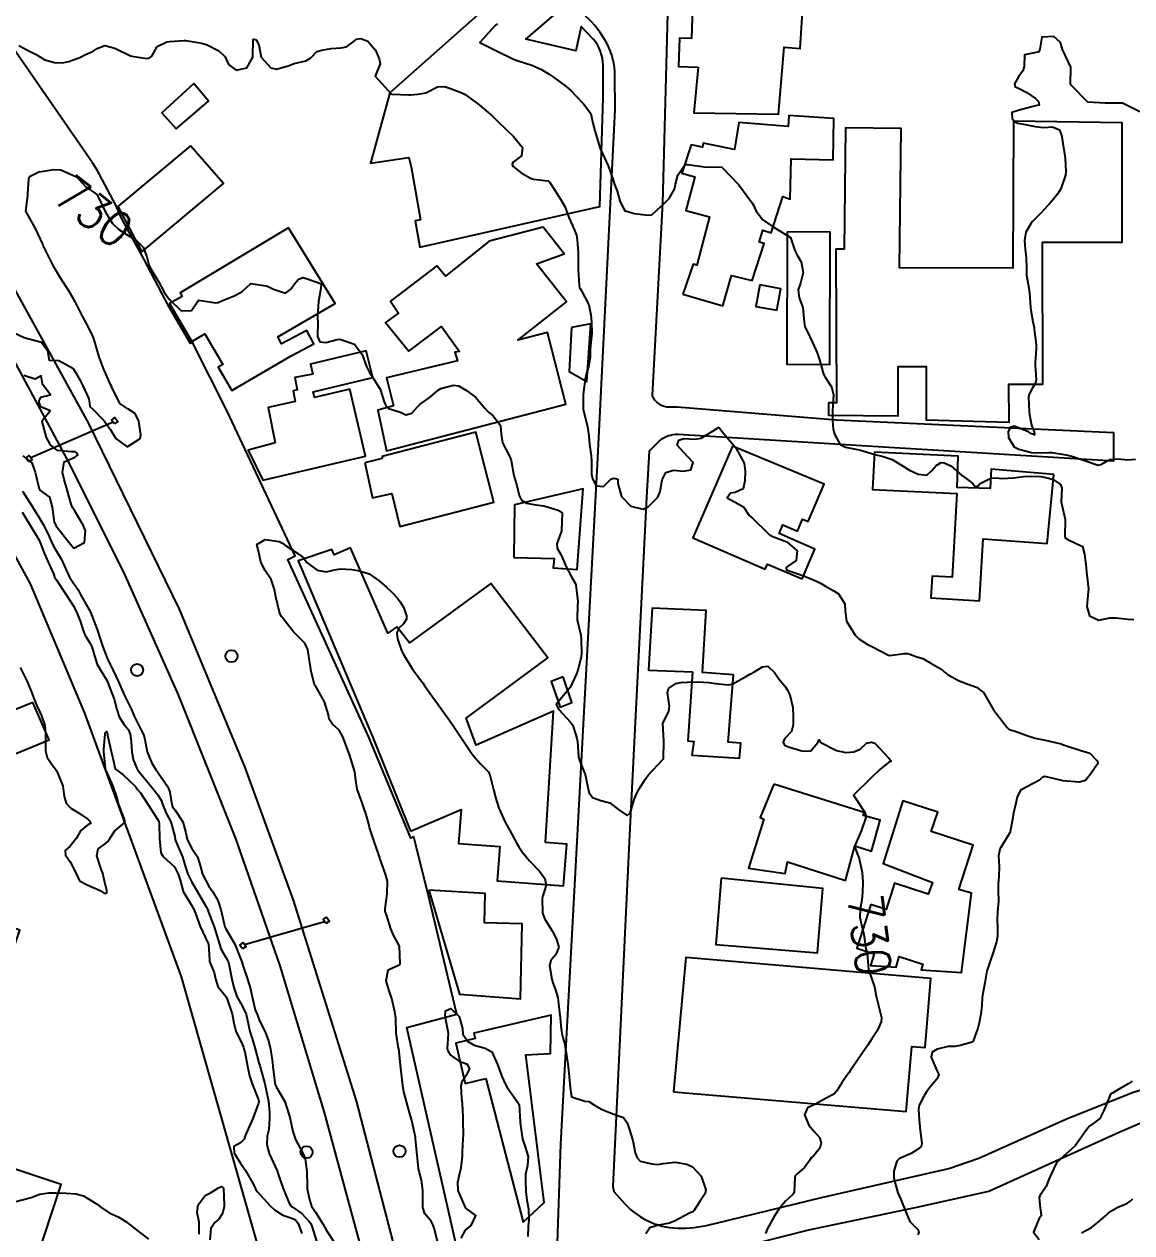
# Model space of a CAD drawing. Header units: metres. Extents: x 307586 to 320046, y 7427249 to 7434250.
# Drawn here: x 314312.2 to 314439.6, y 7432603.2 to 7432742.2 of the extents above; entities that cross this region are included whole.
import ezdxf
from ezdxf.enums import TextEntityAlignment as Align

# ---------------------------------------------------------------- set-up
doc = ezdxf.new("R2010")
doc.units = ezdxf.units.M
doc.header["$MEASUREMENT"] = 0
for name, color, linetype in [('Cotas', 45, 'Continuous'), ('Curvas de Nivel 1m', 11, 'Continuous'), ('Curvas de Nivel 5m', 15, 'Continuous'), ('Divisa', 42, 'FENCELINE2'), ('Edificações', 30, 'Continuous'), ('Linha Férrea', 20, 'Continuous'), ('Portico', 45, 'Continuous'), ('Postes', 20, 'Continuous'), ('Vias Primárias', 230, 'Continuous'), ('Vias Secundárias', 230, 'Continuous')]:
    doc.layers.add(name, color=color, linetype=linetype)
doc.styles.add('Style-STANDARD', font='STANDARD.shx')
doc.linetypes.add('FENCELINE2', pattern='A,0.25,-0.1,[132,ltypeshp.shx,S=0.1,R=0,X=-0.1,Y=0],-0.1,1', length=1.45)

msp = doc.modelspace()

# ---------------------------------------------------------------- linework, layer by layer
at = {"layer": 'Curvas de Nivel 1m', "flags": 128}
for points, elevation in [([(314366.62, 7432742.22), (314366.49, 7432742.16), (314366.35, 7432742.04), (314364.59, 7432740.07), (314366.58, 7432739.09), (314368.39, 7432738.2), (314368.56, 7432738.12), (314368.88, 7432738.02), (314370.56, 7432737.45), (314371.59, 7432737.02), (314372.55, 7432736.44), (314373.21, 7432735.96), (314374.53, 7432735.02), (314375.11, 7432734.53), (314375.65, 7432733.93), (314376.51, 7432733.01), (314377.34, 7432731.91), (314377.6, 7432730.79), (314377.82, 7432729.91), (314378.44, 7432727.9), (314379.37, 7432725.89), (314379.9, 7432724.4), (314380.06, 7432723.88), (314380.39, 7432722.97), (314380.71, 7432721.87), (314381.24, 7432720.74), (314382.36, 7432720.42), (314383.97, 7432720.22), (314384.36, 7432720.27), (314386.02, 7432721.81), (314386.21, 7432721.97), (314386.38, 7432722.15), (314386.97, 7432723.21), (314387.08, 7432723.79), (314387.38, 7432724.82), (314388.03, 7432725.78), (314388.22, 7432725.99), (314388.43, 7432726.06), (314390.42, 7432725.76), (314392.42, 7432725.73), (314394.4, 7432723.71), (314395.87, 7432721.69), (314396.06, 7432721.38), (314396.36, 7432720.68), (314397.14, 7432719.67), (314398.34, 7432718.87), (314400.32, 7432717.64), (314400.84, 7432716.16), (314401.11, 7432715.63), (314401.54, 7432714.86), (314401.77, 7432713.62), (314401.48, 7432712.41), (314401.22, 7432711.63), (314401.33, 7432710.71), (314401.74, 7432709.62), (314401.9, 7432707.92), (314401.92, 7432707.61), (314401.99, 7432707.4), (314402.2, 7432706.96), (314402.85, 7432705.6), (314403.38, 7432704.38), (314403.66, 7432703.6), (314404.14, 7432701.95), (314404.31, 7432701.59), (314405.03, 7432700.49), (314405.27, 7432699.57), (314405.21, 7432698.46), (314405.16, 7432697.57), (314405.15, 7432696.65), (314405.25, 7432695.57), (314405.44, 7432694.95), (314406.05, 7432693.87), (314406.66, 7432693.55), (314408.04, 7432693.27), (314408.39, 7432693.19), (314410.03, 7432692.72), (314411, 7432692.48), (314412.02, 7432692.13), (314413.1, 7432691.48), (314414.01, 7432690.92), (314415.01, 7432690.46), (314416, 7432690.33), (314416.59, 7432690.86), (314417.08, 7432691.43), (314417.67, 7432691.77), (314418.02, 7432691.76), (314418.78, 7432691.41), (314420, 7432690.34), (314420.54, 7432689.93), (314421.32, 7432689.38), (314421.59, 7432688.98), (314421.99, 7432689.14), (314422.07, 7432689.29), (314422.14, 7432689.37), (314423.39, 7432689.97), (314424, 7432690.01), (314424.62, 7432689.96), (314426, 7432690.04), (314427.14, 7432690.18), (314428, 7432690.23), (314429.12, 7432690.17), (314430, 7432690), (314430.54, 7432689.82), (314431.38, 7432689.26), (314431.55, 7432688.82), (314431.47, 7432687.26), (314431.94, 7432685.25), (314431.89, 7432683.25), (314431.92, 7432683.11), (314432.24, 7432682.93), (314433.91, 7432682.13), (314434.13, 7432681.23), (314434.33, 7432679.67), (314434.38, 7432679.22), (314434.53, 7432677.89), (314434.59, 7432677.22), (314434.55, 7432676.52), (314434.4, 7432675.22), (314434.73, 7432674.14), (314435.81, 7432673.65), (314437.08, 7432673.91), (314437.81, 7432673.93), (314439.19, 7432673.78), (314439.81, 7432673.75)], 728), ([(314311.56, 7432739.72), (314312.57, 7432739.18), (314313.53, 7432738.68), (314314.56, 7432738.07), (314315.66, 7432737.76), (314316.55, 7432737.74), (314317.31, 7432737.88), (314318.56, 7432738.34), (314318.74, 7432738.44), (314319.08, 7432738.61), (314320.1, 7432739.07), (314320.57, 7432739.38), (314321.46, 7432739.71), (314322.58, 7432739.44), (314324.41, 7432738.55), (314324.56, 7432738.49), (314326.27, 7432738.23), (314326.56, 7432738.29), (314326.71, 7432738.37), (314326.84, 7432738.52), (314327.46, 7432739.63), (314328.59, 7432740.16), (314328.89, 7432740.2), (314330.59, 7432740.32), (314330.75, 7432740.32), (314332.59, 7432740.01), (314333.22, 7432739.81), (314334.57, 7432739.12), (314335.3, 7432738.42), (314335.67, 7432737.53), (314336.55, 7432736.9), (314337.77, 7432737.17), (314338.48, 7432738.38), (314338.49, 7432738.46), (314338.51, 7432740.38), (314338.54, 7432740.44), (314338.59, 7432740.45), (314338.84, 7432740.38), (314339.16, 7432739.79), (314339.42, 7432738.37), (314340.55, 7432737.16), (314341.2, 7432737), (314342.55, 7432737.39), (314343.23, 7432737.65), (314344.56, 7432737.97), (314345.13, 7432738.3), (314345.84, 7432739.02), (314346.58, 7432739.23), (314347.48, 7432739.37), (314348.58, 7432739.47), (314349.25, 7432739.58), (314350.15, 7432740.24), (314350.39, 7432740.44), (314350.6, 7432740.51), (314350.88, 7432740.52), (314351.71, 7432740.22), (314352.58, 7432739.21), (314353, 7432738.21), (314353.14, 7432737.62), (314352.54, 7432736.21), (314354.4, 7432734.19), (314354.51, 7432734.15), (314356.42, 7432734.07), (314356.51, 7432734.06), (314356.62, 7432734.05), (314357.47, 7432734.15), (314358.37, 7432734.29), (314358.52, 7432734.35), (314359.7, 7432734.96), (314360.53, 7432735), (314361.22, 7432734.8), (314362.52, 7432734.29), (314362.89, 7432734.09), (314364.51, 7432732.9), (314365.5, 7432732.05), (314366.03, 7432731.59), (314366.48, 7432731.18), (314367.67, 7432730.03), (314368.46, 7432729.27), (314369.48, 7432728.01), (314369.38, 7432727.06), (314368.43, 7432726.3), (314368.31, 7432726.13), (314368.32, 7432726.02), (314368.42, 7432725.82), (314369.34, 7432725.08), (314370.41, 7432724.46), (314370.78, 7432724.37), (314372.4, 7432724.17), (314372.64, 7432723.97), (314373.14, 7432723.21), (314373.96, 7432721.95), (314374.37, 7432721.2), (314374.71, 7432720.29), (314374.84, 7432719.94), (314375.24, 7432719.04), (314375.69, 7432717.93), (314375.79, 7432717.4), (314375.9, 7432715.93), (314375.91, 7432715.53), (314375.9, 7432713.93), (314376.02, 7432712.16), (314376.05, 7432711.92), (314376.12, 7432711.79), (314376.25, 7432711.61), (314377.12, 7432709.91), (314377.37, 7432708.76), (314377.42, 7432707.91), (314377.46, 7432706.64), (314377.38, 7432705.91), (314377.28, 7432704.8), (314377.27, 7432703.91), (314377.12, 7432702.93), (314376.82, 7432701.91), (314376.69, 7432701.35), (314376.51, 7432699.92), (314376.48, 7432699.55), (314376.49, 7432697.92), (314376.59, 7432697.41), (314376.98, 7432695.91), (314377.11, 7432694.85), (314377.2, 7432693.91), (314377.38, 7432692.55), (314377.43, 7432691.91), (314377.45, 7432690.46), (314377.54, 7432689.9), (314377.98, 7432689.1), (314378.83, 7432689.04), (314379.66, 7432689.87), (314379.99, 7432690), (314380.45, 7432689.87), (314380.46, 7432689.39), (314380.88, 7432687.86), (314381.95, 7432686.78), (314383.36, 7432686.43), (314383.95, 7432686.69), (314385.06, 7432687.81), (314385.33, 7432688.45), (314385.55, 7432689.81), (314386, 7432690.63), (314386.87, 7432690.92), (314388, 7432690.8), (314388.85, 7432690.93), (314389.13, 7432691.77), (314388.03, 7432692.96), (314387.28, 7432693.79), (314387.49, 7432694.35), (314388.05, 7432694.55), (314389.33, 7432694.48), (314390.05, 7432694.6), (314391.93, 7432695.73), (314392.06, 7432695.8), (314392.14, 7432695.73), (314392.59, 7432695.19), (314393.86, 7432693.71), (314394.04, 7432693.49), (314394.99, 7432691.7), (314395.1, 7432690.79), (314395.06, 7432689.69), (314394.9, 7432688.77), (314393.97, 7432688.33), (314393.44, 7432688.25), (314393.06, 7432687.72), (314393.96, 7432687.22), (314394.93, 7432686.67), (314395.56, 7432685.69), (314395.78, 7432685.52), (314395.94, 7432685.4), (314397.71, 7432683.66), (314397.92, 7432683.47), (314398.28, 7432683.29), (314399.91, 7432682.67), (314401.1, 7432681.62), (314400.99, 7432680.51), (314399.87, 7432679.76), (314399.83, 7432679.63), (314399.87, 7432679.45), (314400.18, 7432679.32), (314401.86, 7432678.77), (314403.3, 7432678.15), (314403.85, 7432677.89), (314404.34, 7432677.58), (314405.32, 7432677.05), (314405.83, 7432676.68), (314406.57, 7432675.55), (314406.63, 7432674.74), (314406.75, 7432673.55), (314407.78, 7432671.93), (314408.2, 7432671.53), (314409.15, 7432670.91), (314409.76, 7432670.59), (314411.61, 7432669.64), (314411.75, 7432669.61), (314413.4, 7432669.83), (314413.76, 7432669.82), (314414.04, 7432669.75), (314414.86, 7432669.45), (314415.55, 7432669.24), (314415.75, 7432669.15), (314416.47, 7432668.7), (314417.74, 7432667.97), (314418.02, 7432667.7), (314418.37, 7432667.41), (314419.72, 7432666.68), (314420.85, 7432666.25), (314421.71, 7432665.96), (314422.54, 7432665.36), (314423.68, 7432663.35), (314425.26, 7432661.33), (314425.46, 7432661.14), (314425.65, 7432661.05), (314426.04, 7432660.93), (314427.64, 7432660.35), (314428.46, 7432660.1), (314429.64, 7432659.87), (314431.46, 7432659.43), (314431.63, 7432659.37), (314431.95, 7432659.25), (314433.63, 7432658.7), (314434.77, 7432658.36), (314435.62, 7432657.47), (314435.69, 7432657.2), (314435.67, 7432657.14), (314435.61, 7432657.06), (314434.83, 7432655.97), (314434.25, 7432655.22), (314433.58, 7432655.02), (314431.63, 7432655.2), (314431.58, 7432655.21), (314431.39, 7432655.25), (314429.59, 7432655.7), (314429.29, 7432655.57), (314428.97, 7432655.28), (314427.58, 7432654.52), (314426.78, 7432654.1), (314426.4, 7432653.31), (314426.25, 7432652.62), (314425.95, 7432651.32), (314425.89, 7432650.96), (314425.61, 7432649.32), (314425.58, 7432649.25), (314425.51, 7432649.17), (314424.4, 7432647.34), (314424.25, 7432646.57), (314424.32, 7432645.34), (314424.28, 7432644.17), (314424.2, 7432643.34), (314424.21, 7432642.56), (314424.24, 7432641.34), (314424.14, 7432640.08), (314424.11, 7432639.34), (314424.15, 7432638.1), (314424.13, 7432637.34), (314424.02, 7432636.68), (314423.59, 7432635.35), (314423.34, 7432634.58), (314423.02, 7432633.66), (314422.92, 7432633.35), (314422.68, 7432631.98), (314422.56, 7432631.36), (314422.37, 7432630.28), (314422.32, 7432629.36), (314422.24, 7432628.38), (314422.04, 7432627.36), (314421.86, 7432626.74), (314421.37, 7432625.37), (314421.33, 7432625.26), (314421.22, 7432625.15), (314419.85, 7432624.75), (314419.22, 7432624.66), (314418.45, 7432624.64), (314417.21, 7432624.34), (314416.64, 7432623.99), (314416.52, 7432623.43), (314417.18, 7432621.89), (314417.4, 7432621.42), (314417.17, 7432620.87), (314416.49, 7432620.09), (314415.98, 7432619.43), (314415.66, 7432618.92), (314415.14, 7432617.88), (314415.06, 7432617.44), (314415.11, 7432616.19), (314415.2, 7432615.44), (314415.22, 7432615.32), (314415.45, 7432613.44), (314415.36, 7432613.16), (314415.07, 7432612.89), (314414.19, 7432612.33), (314413.06, 7432611.83), (314412.82, 7432611.71), (314412.57, 7432611.47), (314412.2, 7432610.32), (314412.21, 7432609.48), (314412.68, 7432607.81), (314412.81, 7432607.47), (314413.01, 7432607.07), (314413.67, 7432605.46), (314414.05, 7432604.53), (314414.96, 7432603.6), (314415.07, 7432603.44), (314415.09, 7432603.31), (314414.96, 7432603)], 729), ([(314440.51, 7432732.09), (314438.68, 7432733.02), (314438.52, 7432733.08), (314436.63, 7432733.09), (314436.52, 7432733.09), (314434.52, 7432733.23), (314432.54, 7432735.25), (314432.56, 7432737.25), (314431.61, 7432739.26), (314431.4, 7432740.07), (314430.61, 7432740.78), (314429.23, 7432740.67), (314429.01, 7432739.3), (314428.9, 7432738.99), (314428.59, 7432738.93), (314427.25, 7432738.65), (314427.19, 7432737.31), (314427.06, 7432736.81), (314426.55, 7432736.12), (314426.1, 7432735.33), (314426.18, 7432734.97), (314426.54, 7432734.81), (314427.53, 7432734.31), (314428.53, 7432733.63), (314428.84, 7432733.3), (314428.93, 7432732.88), (314428.52, 7432732.79), (314427.35, 7432732.47), (314426.51, 7432732.26), (314425.8, 7432732.04), (314425.81, 7432731.33), (314426.13, 7432730.97), (314426.49, 7432730.78), (314427.13, 7432730.67), (314428.48, 7432730.42), (314429.48, 7432730.3), (314430.48, 7432730.39), (314431.27, 7432730.05), (314431.53, 7432729.26), (314431.65, 7432728.45), (314431.86, 7432727.26), (314431.93, 7432726.75), (314432.02, 7432725.26), (314431.97, 7432724.81), (314431.44, 7432723.26), (314431.04, 7432722.62), (314430.38, 7432721.85), (314430.12, 7432721.54), (314429.91, 7432721.28), (314429.18, 7432720.48), (314428.36, 7432719.68), (314428.17, 7432719.49), (314428.01, 7432719.3), (314427.39, 7432718.26), (314427.25, 7432717.31), (314427.33, 7432716.3), (314427.44, 7432715.31), (314427.46, 7432714.14), (314427.48, 7432713.31), (314427.76, 7432711.81), (314427.83, 7432711.3), (314427.93, 7432709.61), (314427.97, 7432709.3), (314428.22, 7432707.95), (314428.34, 7432707.3), (314428.37, 7432707.14), (314428.57, 7432705.3), (314428.58, 7432704.9), (314428.47, 7432703.3), (314428.47, 7432702.98), (314428.57, 7432701.3), (314428.5, 7432700.92), (314428.12, 7432700.29), (314427.77, 7432699.65), (314427.71, 7432699.3), (314427.79, 7432697.61), (314427.81, 7432697.3), (314428.07, 7432696.07), (314428.35, 7432695.3), (314428.38, 7432694.98), (314428.06, 7432695.09), (314427.72, 7432695.3), (314426.07, 7432695.98), (314425.59, 7432695.81), (314425.35, 7432695.33), (314425.39, 7432694.66), (314426.05, 7432693.59), (314426.58, 7432693.31), (314428.04, 7432692.93), (314428.45, 7432692.88), (314430.04, 7432692.94), (314430.39, 7432692.92), (314432.03, 7432692.67), (314432.8, 7432692.47), (314434.03, 7432692.07), (314435.74, 7432691.48), (314436.02, 7432691.54), (314437.08, 7432692.14), (314438.03, 7432692.19), (314439.11, 7432692.09), (314440.03, 7432692.16)], 727), ([(314311.96, 7432688.5), (314313.11, 7432686.68), (314313.92, 7432685.4), (314314.36, 7432684.66), (314314.88, 7432683.63), (314315.3, 7432682.65), (314315.49, 7432682.25), (314315.88, 7432681.6), (314316.45, 7432680.63), (314316.98, 7432679.51), (314317.38, 7432678.62), (314317.84, 7432677.92), (314318.37, 7432677.15), (314318.66, 7432676.61), (314319.75, 7432674.64), (314319.78, 7432674.59), (314319.79, 7432674.56), (314320.57, 7432672.58), (314320.95, 7432671.39), (314321.22, 7432670.58), (314321.73, 7432669.28), (314322.06, 7432668.57), (314322.39, 7432667.89), (314323.02, 7432666.56), (314323.68, 7432665.07), (314323.94, 7432664.55), (314324.5, 7432663.38), (314324.85, 7432662.53), (314325.12, 7432662), (314325.64, 7432661.03), (314325.89, 7432660.52), (314326, 7432660.14), (314326.31, 7432658.51), (314326.87, 7432657.23), (314327.32, 7432656.5), (314327.58, 7432656.12), (314328.68, 7432654.48), (314328.94, 7432653.87), (314329.15, 7432652.48), (314329.24, 7432652.19), (314329.53, 7432651.82), (314330.43, 7432650.46), (314330.76, 7432649.2), (314330.91, 7432648.46), (314331.47, 7432647.42), (314332.11, 7432646.44), (314332.43, 7432645.46), (314332.7, 7432644.44), (314333.42, 7432643.08), (314333.68, 7432642.69), (314333.87, 7432642.42), (314334.43, 7432641.44), (314334.79, 7432640.41), (314335.22, 7432638.55), (314335.26, 7432638.4), (314335.29, 7432638.33), (314335.36, 7432638.17), (314336.39, 7432636.39), (314337.12, 7432634.58), (314337.19, 7432634.38), (314337.32, 7432633.95), (314337.86, 7432632.37), (314338.19, 7432631.28), (314338.39, 7432630.36), (314338.75, 7432628.86), (314338.96, 7432628.35), (314339.04, 7432628.15), (314339.24, 7432627.59), (314339.88, 7432626.34), (314340.27, 7432625.28), (314340.5, 7432624.34), (314340.72, 7432622.8), (314340.78, 7432622.33), (314341.02, 7432620.47), (314341.04, 7432620.33), (314341.15, 7432620), (314342.16, 7432618.32), (314342.67, 7432616.75), (314342.77, 7432616.31), (314343.09, 7432614.86), (314343.21, 7432614.43), (314343.25, 7432614.31), (314343.36, 7432614.03), (314344.27, 7432612.29), (314344.48, 7432611.72), (314344.69, 7432610.29), (314344.71, 7432608.58), (314344.74, 7432608.28), (314344.78, 7432608.07), (314344.99, 7432607.05), (314345.22, 7432606.28), (314345.67, 7432605.58), (314346.52, 7432604.26), (314346.95, 7432603.49), (314347.75, 7432602.25)], 731), ([(314311.93, 7432686.06), (314312.78, 7432684.68), (314313.89, 7432682.85), (314313.96, 7432682.73), (314313.98, 7432682.67), (314314.49, 7432681.27), (314314.77, 7432680.66), (314315.57, 7432678.92), (314315.64, 7432678.64), (314315.7, 7432678.5), (314315.84, 7432678.32), (314316.98, 7432676.63), (314317.8, 7432675.34), (314318.19, 7432674.61), (314318.64, 7432673.47), (314318.91, 7432672.6), (314319.13, 7432671.96), (314319.76, 7432670.96), (314319.94, 7432670.59), (314320.02, 7432670.32), (314320.57, 7432668.58), (314321.7, 7432666.67), (314321.76, 7432666.57), (314321.81, 7432666.46), (314322.52, 7432664.56), (314322.83, 7432663.39), (314323.09, 7432662.56), (314323.64, 7432661.71), (314324.16, 7432661.06), (314324.38, 7432660.54), (314324.47, 7432659.69), (314324.56, 7432658.54), (314324.72, 7432657.65), (314325.18, 7432656.53), (314325.58, 7432656), (314326.83, 7432654.51), (314327.54, 7432653.57), (314327.95, 7432652.9), (314328.09, 7432652.49), (314328.51, 7432651.48), (314329.05, 7432650.48), (314329.49, 7432648.77), (314329.52, 7432648.47), (314329.54, 7432648.41), (314330.38, 7432646.46), (314330.75, 7432645.15), (314330.99, 7432644.45), (314331.42, 7432643.6), (314332.12, 7432642.44), (314333.06, 7432640.77), (314333.24, 7432640.43), (314333.39, 7432640.09), (314334.01, 7432638.42), (314334.35, 7432637.41), (314334.64, 7432636.41), (314334.81, 7432635.89), (314335.33, 7432634.96), (314335.62, 7432634.4), (314335.75, 7432633.97), (314336.05, 7432632.39), (314336.27, 7432631.41), (314336.65, 7432630.39), (314337.26, 7432629.33), (314337.7, 7432628.37), (314337.97, 7432627.11), (314338.14, 7432626.37), (314338.41, 7432625.56), (314338.75, 7432624.36), (314339.18, 7432622.78), (314339.3, 7432622.35), (314339.35, 7432622.17), (314339.84, 7432620.34), (314340.05, 7432619.43), (314340.27, 7432618.34), (314340.39, 7432617.05), (314340.4, 7432616.34), (314340.31, 7432615.12), (314340.13, 7432614.34), (314340.08, 7432613.33), (314340.35, 7432612.34), (314341.04, 7432610.83), (314341.26, 7432610.33), (314341.37, 7432609.98), (314341.95, 7432608.32), (314342.66, 7432606.64), (314342.84, 7432606.31), (314342.91, 7432606.24), (314342.98, 7432606.21), (314344.11, 7432605.43), (314344.97, 7432604.54), (314345.14, 7432604.28), (314345.26, 7432603.97), (314345.78, 7432602.27)], 732), ([(314359.77, 7432602.1), (314359.32, 7432603.74), (314359.22, 7432604.11), (314358.97, 7432604.58), (314358.25, 7432605.39), (314358.04, 7432606.12), (314358.03, 7432607.16), (314358.03, 7432608.12), (314357.89, 7432609.26), (314357.63, 7432610.13), (314357.52, 7432610.61), (314357.36, 7432612.14), (314357.2, 7432614.02), (314357.2, 7432614.14), (314357.19, 7432614.25), (314357.09, 7432614.73), (314356.75, 7432616.14), (314356.63, 7432616.63), (314356.2, 7432618.15), (314355.86, 7432619.44), (314355.72, 7432620.15), (314355.52, 7432621.81), (314355.49, 7432622.16), (314355.32, 7432624.04), (314355.3, 7432624.16), (314355.21, 7432624.63), (314354.99, 7432625.93), (314354.97, 7432626.16), (314354.93, 7432627.86), (314354.88, 7432628.17), (314354.81, 7432628.61), (314354.47, 7432630.17), (314354.15, 7432631.04), (314353.82, 7432632.18), (314354.05, 7432633.44), (314355.32, 7432634.05), (314355.39, 7432634.09), (314355.41, 7432634.16), (314355.34, 7432636.16), (314354.65, 7432637.46), (314354.34, 7432638.18), (314353.89, 7432639.67), (314353.71, 7432640.19), (314353.68, 7432640.47), (314353.94, 7432642.18), (314353.95, 7432643.66), (314353.81, 7432644.18), (314353.72, 7432644.46), (314353.45, 7432645.24), (314353.12, 7432646.19), (314352.98, 7432646.68), (314352.45, 7432648.2), (314351.9, 7432649.81), (314351.8, 7432650.21), (314351.52, 7432651.31), (314351.21, 7432652.21), (314351, 7432652.76), (314350.47, 7432654.22), (314350.27, 7432655.53), (314350.21, 7432656.22), (314349.6, 7432658.23), (314348.84, 7432660.24), (314348.39, 7432661), (314347.65, 7432661.71), (314347.27, 7432662.26), (314347.16, 7432662.77), (314346.72, 7432664.27), (314345.7, 7432666.1), (314345.62, 7432666.2), (314345.56, 7432666.28), (314345.18, 7432667.75), (314345.1, 7432668.29), (314344.99, 7432669.04), (314344.79, 7432670.29), (314344.47, 7432671.01), (314343.77, 7432671.69), (314343.16, 7432672.32), (314341.79, 7432674.07), (314341.63, 7432674.33), (314341.55, 7432674.58), (314341.13, 7432676.34), (314340.97, 7432677.2), (314340.6, 7432678.34), (314339.86, 7432679.41), (314339.39, 7432680.36), (314339.14, 7432681.62), (314338.94, 7432682.36), (314339.9, 7432682.94), (314341.51, 7432682.72), (314341.89, 7432682.5), (314342.13, 7432682.33), (314343.88, 7432681.16), (314344.35, 7432680.77), (314344.69, 7432680.3), (314345.86, 7432679.41), (314346.92, 7432679.2), (314347.86, 7432679.44), (314348.56, 7432679.55), (314349.86, 7432679.48), (314350.74, 7432679.34), (314351.85, 7432678.97), (314353.01, 7432678.2), (314353.84, 7432677.44), (314354.5, 7432676.85), (314355.13, 7432676.17), (314355.43, 7432675.77), (314355.81, 7432675.14), (314356.15, 7432674.16), (314356.16, 7432673.79), (314355.79, 7432673.23), (314355.25, 7432672.7), (314355.05, 7432672.17), (314355.11, 7432671.51), (314355.57, 7432670.16), (314355.75, 7432669.79), (314356.77, 7432668.15), (314357.71, 7432666.85), (314358.02, 7432666.45), (314358.23, 7432666.13), (314358.84, 7432665.27), (314359.68, 7432664.11), (314361.15, 7432662.1), (314361.65, 7432661.37), (314362.47, 7432660.08), (314363.61, 7432658.37), (314363.84, 7432658.07), (314364.68, 7432657.14), (314365.58, 7432656.21), (314365.68, 7432656.04), (314365.73, 7432655.89), (314366.19, 7432654.03), (314366.41, 7432653.17), (314366.78, 7432652.03), (314367.52, 7432650.42), (314367.65, 7432650.16), (314367.73, 7432650.02), (314368.03, 7432649.49), (314368.84, 7432648), (314369.08, 7432647.6), (314369.47, 7432647.03), (314370.31, 7432645.98), (314371.45, 7432644.81), (314372.07, 7432643.96), (314372.21, 7432643.18), (314371.82, 7432641.97), (314371.74, 7432641.64), (314371.8, 7432639.97), (314372.06, 7432639.29), (314372.89, 7432637.95), (314373.35, 7432637.07), (314373.63, 7432636.23), (314373.62, 7432635.95), (314373.34, 7432635.23), (314372.77, 7432634.52), (314372.6, 7432633.96), (314372.86, 7432632.39), (314372.99, 7432631.95), (314373.28, 7432631.16), (314373.57, 7432630.24), (314373.61, 7432629.94), (314373.65, 7432629.56), (314373.83, 7432627.94), (314373.94, 7432626.65), (314374.06, 7432625.94), (314374.31, 7432625.03), (314374.53, 7432623.93), (314374.76, 7432622.34), (314374.8, 7432621.93), (314374.82, 7432621.58), (314374.97, 7432619.92), (314375.14, 7432618.84), (314376.68, 7432618.36), (314377.13, 7432618.33), (314377.77, 7432617.89), (314378.65, 7432617.4), (314379.12, 7432617.19), (314380.18, 7432616.79), (314381.11, 7432616.49), (314381.52, 7432615.85), (314381.75, 7432615.19), (314382.18, 7432613.84), (314382.46, 7432612.43), (314382.67, 7432611.83), (314383.05, 7432611.47), (314384.37, 7432611.14), (314385.05, 7432611.09), (314385.66, 7432611.18), (314387.05, 7432611.36), (314388.41, 7432611.12), (314389.04, 7432610.82), (314390.06, 7432609.74), (314390.58, 7432608.16), (314390.5, 7432607.74), (314389.91, 7432606.82), (314389.21, 7432605.75), (314389.08, 7432605.65), (314388.98, 7432605.61), (314388.71, 7432605.48), (314386.97, 7432604.55), (314386.42, 7432604.33), (314384.97, 7432604.05), (314384.15, 7432603.81), (314383.68, 7432603.09)], 731), ([(314311.72, 7432668.2), (314312.48, 7432666.68), (314313.06, 7432665.3), (314313.28, 7432664.67), (314313.66, 7432663.75), (314314.01, 7432663.02), (314314.18, 7432662.66), (314314.54, 7432661.56), (314314.64, 7432660.65), (314314.63, 7432659.64), (314314.63, 7432658.65), (314314.81, 7432657.87), (314315.58, 7432656.75), (314315.68, 7432656.64), (314315.91, 7432656.31), (314316.63, 7432654.63), (314316.78, 7432653.38), (314316.99, 7432652.63), (314317.53, 7432652.04), (314318.41, 7432651.5), (314319.51, 7432650.78), (314319.7, 7432650.59), (314319.82, 7432650.28), (314319.51, 7432650.13), (314318.65, 7432649.44), (314318.2, 7432648.61), (314317.47, 7432647.66), (314316.9, 7432647.19), (314316.91, 7432646.63), (314317.45, 7432645.89), (314318.1, 7432644.61), (314318.52, 7432643.7), (314319.42, 7432643.22), (314320.91, 7432642.58), (314321.41, 7432642.25), (314321.66, 7432642.32), (314321.66, 7432642.57), (314321.42, 7432643.64), (314321.21, 7432644.57), (314321.08, 7432644.93), (314320.52, 7432646.58), (314320.68, 7432647.37), (314321.48, 7432647.96), (314321.81, 7432648.23), (314322.02, 7432648.56), (314322.6, 7432649.45), (314323.51, 7432650.21), (314323.7, 7432650.36), (314323.75, 7432650.55), (314323.71, 7432650.75), (314323.52, 7432651.26), (314323.03, 7432652.56), (314322.85, 7432653.25), (314322.4, 7432654.56), (314321.58, 7432656.44), (314321.54, 7432656.57), (314321.53, 7432656.62), (314321.34, 7432658.57), (314321.34, 7432658.84), (314321.48, 7432660.57), (314321.5, 7432660.7), (314321.64, 7432660.85), (314321.74, 7432660.57), (314321.76, 7432660.44), (314322.18, 7432658.56), (314322.38, 7432657.78), (314322.65, 7432656.56), (314323.57, 7432655.89), (314324.98, 7432654.53), (314325.22, 7432654.2), (314325.55, 7432653.82), (314326.38, 7432652.51), (314327.52, 7432650.78), (314327.62, 7432650.6), (314327.67, 7432650.5), (314327.7, 7432650.3), (314327.72, 7432648.5), (314327.88, 7432646.91), (314328.15, 7432646.49), (314329.45, 7432645.3), (314329.9, 7432644.47), (314330.13, 7432643.76), (314330.47, 7432642.46), (314331.4, 7432640.91), (314331.68, 7432640.45), (314331.89, 7432639.94), (314332.43, 7432638.44), (314333.34, 7432636.5), (314333.36, 7432636.45), (314333.37, 7432636.43), (314333.47, 7432634.58), (314333.5, 7432634.43), (314334.03, 7432633.14), (314334.19, 7432632.42), (314334.43, 7432631.56), (314335.27, 7432630.56), (314335.38, 7432630.4), (314335.48, 7432630.19), (314336.11, 7432628.39), (314336.3, 7432627.32), (314336.53, 7432626.39), (314337.21, 7432624.98), (314337.39, 7432624.57), (314337.45, 7432624.38), (314337.54, 7432624.03), (314337.87, 7432622.37), (314338.09, 7432621.29), (314338.39, 7432620.36), (314339.13, 7432618.5), (314339.17, 7432618.35), (314339.17, 7432618.3), (314339.12, 7432618.12), (314338.47, 7432616.36), (314337.97, 7432615.24), (314337.61, 7432614.37), (314337.46, 7432613.99), (314337.07, 7432613.57), (314336.29, 7432613.16), (314336.33, 7432612.39), (314337.04, 7432611.22), (314337.4, 7432610.74), (314337.64, 7432610.37), (314338.51, 7432608.85), (314338.76, 7432608.35), (314338.83, 7432608.18), (314339, 7432607.95), (314340.48, 7432606.34), (314340.98, 7432605.86), (314341.91, 7432605.26), (314342.97, 7432604.91), (314343.37, 7432604.7), (314343.68, 7432604.29), (314344.1, 7432603.14)], 733), ([(314362.43, 7432602.59), (314362.95, 7432603.53), (314363.25, 7432603.78), (314363.6, 7432604.06), (314364.12, 7432605.2), (314362.98, 7432606.07), (314362.1, 7432608.08), (314362.04, 7432609.05), (314362.29, 7432610.08), (314362.43, 7432610.69), (314362.59, 7432612.07), (314362.61, 7432612.53), (314362.68, 7432614.07), (314362.7, 7432614.46), (314362.68, 7432616.07), (314362.68, 7432616.5), (314362.59, 7432618.08), (314362.51, 7432618.7), (314362.45, 7432620.08), (314362.57, 7432620.66), (314363.17, 7432621.58), (314363.45, 7432622.07), (314363.18, 7432622.57), (314362.41, 7432622.86), (314361.2, 7432623.67), (314360.95, 7432624.09), (314360.88, 7432624.42), (314360.97, 7432626.09), (314360.95, 7432626.36), (314360.61, 7432628.1), (314360.62, 7432628.73), (314361.26, 7432629.01), (314362.21, 7432628.08), (314362.59, 7432626.72), (314362.63, 7432626.08), (314363.21, 7432625.2), (314363.94, 7432624.79), (314365.21, 7432624.47), (314365.97, 7432624.03), (314366.63, 7432622.58), (314366.81, 7432622.02), (314367.16, 7432621.13), (314367.49, 7432620.35), (314367.69, 7432620.01), (314369.12, 7432617.99), (314369.23, 7432615.99), (314369.24, 7432615.85), (314369.5, 7432613.99), (314369.72, 7432613.34), (314370.13, 7432611.98), (314370.07, 7432610.96), (314369.86, 7432609.98), (314369.83, 7432609.17), (314369.87, 7432607.98), (314370, 7432606.98), (314370.18, 7432605.98), (314370.23, 7432604.72), (314370.13, 7432603.98), (314370.11, 7432602.81)], 732), ([(314439.64, 7432620.67), (314439.16, 7432620.35), (314437.15, 7432619.18), (314436.56, 7432617.76), (314436.34, 7432617.19), (314435.93, 7432616.38), (314435.11, 7432615.75), (314434.78, 7432615.53), (314434.51, 7432615.21), (314433.08, 7432613.23), (314432.02, 7432612.28), (314431.06, 7432611.42), (314430.97, 7432611.33), (314430.93, 7432611.25), (314430.32, 7432609.98), (314430.01, 7432609.26), (314429.74, 7432608.55), (314429.02, 7432607.48), (314428.95, 7432607.27), (314429, 7432606.42), (314429.16, 7432605.27), (314429.12, 7432605.13), (314428.98, 7432604.97), (314428.3, 7432603.28), (314428.95, 7432602.47)], 728), ([(314332.29, 7432603.08), (314332.3, 7432604.43), (314332.08, 7432605.54), (314332.17, 7432606.43), (314332.99, 7432607.51), (314333.59, 7432607.82), (314334.51, 7432608.4), (314334.86, 7432608.55), (314335, 7432608.48), (314335.07, 7432608.4), (314335.09, 7432608.31), (314335.19, 7432606.4), (314335.18, 7432606.2), (314334.97, 7432605.45), (314334.58, 7432604.79), (314334.1, 7432604.41), (314333.63, 7432603.73), (314333.53, 7432602.41)], 734), ([(314311.07, 7432606.77), (314312.99, 7432607.29), (314313.98, 7432607.66), (314314.99, 7432607.81), (314315.82, 7432607.81), (314316.99, 7432607.77), (314318.11, 7432607.72), (314318.99, 7432607.49), (314320.49, 7432606.57), (314320.98, 7432606.16), (314321.94, 7432605.53), (314322.97, 7432605.07), (314323.88, 7432604.53), (314324.95, 7432603.69), (314326.46, 7432602.5)], 734), ([(314433.81, 7432603.22), (314434.97, 7432603.84), (314435.73, 7432604.44), (314436.58, 7432605.18), (314436.78, 7432605.39), (314436.99, 7432605.59), (314437.97, 7432606.19), (314439, 7432606.6), (314439.35, 7432606.81), (314439.69, 7432607.14)], 728)]:
    msp.add_lwpolyline(points, dxfattribs=dict(at, elevation=elevation))
at = {"layer": 'Curvas de Nivel 5m', "elevation": 730, "flags": 128}
for points in [[(314311, 7432706.7), (314312.17, 7432706.16), (314312.87, 7432705.98), (314314.17, 7432705.63), (314314.87, 7432704.66), (314315.06, 7432703.57), (314316.14, 7432703.52), (314317.75, 7432702.62), (314318.13, 7432702.09), (314318.65, 7432701.14), (314318.9, 7432700.61), (314319.59, 7432699.1), (314319.69, 7432698.6), (314319.73, 7432698.24), (314320.08, 7432697.91), (314321.38, 7432696.58), (314322.05, 7432695.62), (314322.72, 7432694.56), (314324.02, 7432693.6), (314325.51, 7432694.53), (314325.59, 7432694.98), (314325.36, 7432696.53), (314324.95, 7432697.41), (314324.08, 7432697.97), (314323.19, 7432698.56), (314322.24, 7432700.44), (314322.2, 7432700.57), (314322.11, 7432700.76), (314321.28, 7432702.58), (314320.81, 7432703.92), (314320.62, 7432704.59), (314320.17, 7432706.04), (314319.95, 7432706.59), (314319.35, 7432707.76), (314318.86, 7432708.61), (314318.22, 7432709.91), (314317.86, 7432710.62), (314317.22, 7432711.65), (314316.58, 7432712.64), (314316.26, 7432713.15), (314315.7, 7432714.08), (314315.39, 7432714.65), (314314.47, 7432716.49), (314314.39, 7432716.67), (314314.37, 7432716.73), (314314.3, 7432716.87), (314313.47, 7432718.68), (314312.35, 7432720.69), (314312.59, 7432722.47), (314312.58, 7432722.69), (314312.7, 7432724.38), (314312.87, 7432724.69), (314313.86, 7432725.22), (314314.4, 7432725.29), (314315.59, 7432725.47), (314316.4, 7432725.42), (314318.19, 7432724.62), (314318.39, 7432724.45), (314319.26, 7432723.49), (314320.37, 7432722.7), (314320.53, 7432722.59), (314320.71, 7432722.24), (314321.52, 7432720.58), (314322.33, 7432719.28), (314323.06, 7432718.56), (314324.32, 7432717.78), (314325.08, 7432717.31), (314325.85, 7432716.53), (314326.29, 7432715.45), (314326.51, 7432714.52), (314326.74, 7432714.04), (314327.65, 7432712.51), (314328.24, 7432711.46), (314328.63, 7432710.88), (314328.91, 7432710.49), (314330.21, 7432709.24), (314331.42, 7432709.25), (314332.23, 7432710.45), (314334.23, 7432710.15), (314334.47, 7432710.19), (314334.98, 7432710.42), (314336.24, 7432710.9), (314337.22, 7432711.42), (314338.25, 7432712.38), (314339.99, 7432712.1), (314340.25, 7432712.03), (314340.86, 7432711.73), (314342.24, 7432711.27), (314342.85, 7432711.72), (314343.25, 7432712.32), (314343.72, 7432712.85), (314344.26, 7432713.04), (314344.82, 7432712.87), (314346.25, 7432712.35), (314346.33, 7432712.28), (314346.35, 7432712.18), (314346.25, 7432711.6), (314346.03, 7432710.28), (314345.91, 7432708.58), (314345.93, 7432708.28), (314345.94, 7432708.02), (314345.91, 7432706.28), (314346.17, 7432705.65), (314346.86, 7432705.59), (314348.18, 7432705.93), (314348.48, 7432705.95), (314350.17, 7432705.4), (314351.07, 7432704.22), (314351.54, 7432702.82), (314351.84, 7432702.21), (314352.13, 7432701.79), (314353.11, 7432700.2), (314353.62, 7432698.66), (314353.84, 7432698.19), (314354.08, 7432697.98), (314355.46, 7432697.56), (314356.07, 7432697.25), (314356.76, 7432697.47), (314357.37, 7432698.15), (314357.72, 7432698.51), (314358.09, 7432698.75), (314358.9, 7432699.33), (314359.8, 7432700.11), (314360.11, 7432700.29), (314361.56, 7432700.66), (314362.12, 7432700.59), (314363.05, 7432700.08), (314364.1, 7432699.28), (314365.16, 7432698.05), (314365.6, 7432697.57), (314366.07, 7432697.2), (314366.95, 7432696.03), (314367.03, 7432695.05), (314367.2, 7432694.03), (314368.02, 7432692.42), (314368.2, 7432692.02), (314368.47, 7432690.49), (314368.59, 7432690.01), (314368.86, 7432689.13), (314369.13, 7432688), (314369.4, 7432687.44), (314369.95, 7432687.11), (314371.03, 7432686.9), (314371.95, 7432686.79), (314373.61, 7432686.29), (314373.94, 7432686.12), (314374.03, 7432686.04), (314374.05, 7432685.95), (314373.97, 7432684), (314373.97, 7432683.95), (314373.97, 7432683.9), (314373.92, 7432683.7), (314373.43, 7432682.43), (314373.47, 7432681.95), (314373.89, 7432681.21), (314374.3, 7432680.36), (314374.46, 7432679.94), (314375.12, 7432678.66), (314375.56, 7432677.92), (314375.63, 7432677.71), (314375.82, 7432676.11), (314375.85, 7432675.92), (314375.85, 7432675.89), (314375.82, 7432675.24), (314375.77, 7432673.92), (314375.8, 7432673.71), (314376.21, 7432671.92), (314376.26, 7432671.42), (314376.28, 7432669.91), (314376.25, 7432669.41), (314375.88, 7432667.92), (314375.84, 7432667.8), (314375.72, 7432667.47), (314374.98, 7432665.93), (314373.69, 7432664.34), (314373.47, 7432664.17), (314373.35, 7432663.95), (314373.67, 7432663.39), (314375.03, 7432661.93), (314375.27, 7432661.55), (314375.64, 7432660.47), (314375.79, 7432659.92), (314375.81, 7432659.74), (314375.94, 7432657.92), (314376.08, 7432657.43), (314376.7, 7432655.91), (314377.01, 7432654.47), (314377.11, 7432653.9), (314377.55, 7432653.26), (314378.52, 7432652.91), (314379.54, 7432652.64), (314380.59, 7432651.86), (314381.53, 7432651.22), (314381.87, 7432651.5), (314381.99, 7432651.85), (314382.34, 7432653.06), (314382.69, 7432653.84), (314383.01, 7432654.39), (314383.58, 7432655.32), (314383.97, 7432655.82), (314385.6, 7432657.59), (314385.7, 7432657.7), (314385.73, 7432657.8), (314385.75, 7432659.68), (314385.75, 7432659.8), (314385.65, 7432661.8), (314386.32, 7432663.14), (314386.41, 7432663.79), (314386.18, 7432665.31), (314386.31, 7432665.79), (314387.13, 7432666.37), (314387.71, 7432666.49), (314388.47, 7432666.53), (314389.71, 7432666.57), (314390.95, 7432666.5), (314391.71, 7432666.38), (314393.2, 7432666.23), (314393.71, 7432666.34), (314395.25, 7432667.22), (314395.72, 7432667.47), (314395.87, 7432667.53), (314396.11, 7432667.68), (314397.1, 7432668.3), (314397.73, 7432668.36), (314398.48, 7432667.65), (314398.99, 7432666.92), (314399.71, 7432666.03), (314399.98, 7432665.63), (314400.24, 7432665.08), (314400.61, 7432663.62), (314400.63, 7432662.65), (314400.62, 7432661.62), (314400.43, 7432660.84), (314399.64, 7432660.01), (314399.47, 7432659.63), (314399.63, 7432659.3), (314400.21, 7432659.04), (314401.62, 7432658.62), (314402.62, 7432658.6), (314403.49, 7432659.59), (314403.52, 7432659.7), (314403.64, 7432659.9), (314403.74, 7432659.69), (314403.83, 7432659.59), (314405.62, 7432658.69), (314406.71, 7432658.46), (314407.62, 7432658.54), (314408.34, 7432658.81), (314409.08, 7432659.52), (314409.63, 7432659.65), (314410.01, 7432659.51), (314411.62, 7432657.8), (314411.89, 7432657.49), (314411.74, 7432657.36), (314411.61, 7432657.29), (314410.59, 7432656.5), (314409.58, 7432655.51), (314407.56, 7432653.54), (314408.9, 7432651.52), (314409, 7432650.99), (314408.51, 7432649.52), (314407.76, 7432647.81), (314407.74, 7432647.54), (314408.21, 7432646.26), (314408.39, 7432645.53), (314408.56, 7432644.63), (314408.63, 7432643.52), (314408.62, 7432642.33), (314408.54, 7432641.52), (314408.36, 7432640.48), (314408.31, 7432639.53), (314408.49, 7432638.63), (314408.77, 7432637.52), (314409, 7432635.86), (314409.12, 7432635.51), (314409.16, 7432635.33), (314409.3, 7432633.51), (314409.32, 7432633.4), (314409.98, 7432631.5), (314410.15, 7432630.64), (314410.42, 7432629.5), (314410.78, 7432627.97), (314410.76, 7432627.49), (314410.29, 7432626.45), (314409.7, 7432625.51), (314409.51, 7432625.22), (314409.22, 7432624.8), (314408.35, 7432623.52), (314407.88, 7432622.85), (314407.18, 7432621.83), (314407.06, 7432621.66), (314406.98, 7432621.54), (314406.25, 7432620.46), (314405.64, 7432619.56), (314405.42, 7432619.29), (314405.15, 7432619.1), (314404.07, 7432618.5), (314403.14, 7432617.97), (314402.87, 7432617.86), (314402.3, 7432617.6), (314401.95, 7432616.77), (314402.43, 7432615.6), (314403.1, 7432614.85), (314403.68, 7432614.17), (314403.84, 7432613.58), (314403.71, 7432612.95), (314403.06, 7432612.16), (314402.76, 7432611.89), (314402.57, 7432611.59), (314401.92, 7432610.72), (314401.04, 7432609.97), (314400.87, 7432609.77), (314400.83, 7432609.61), (314400.76, 7432607.86), (314400.61, 7432607.61), (314399.75, 7432606.88), (314398.99, 7432605.94), (314398.86, 7432605.75), (314398.78, 7432605.63), (314398.43, 7432605.09), (314397.65, 7432603.65), (314397.45, 7432603.16)], [(314312.01, 7432692.56), (314313.06, 7432691.74), (314313.44, 7432690.68), (314313.88, 7432688.75), (314313.92, 7432688.67), (314313.96, 7432688.62), (314315.09, 7432687.79), (314315.39, 7432686.65), (314315.63, 7432684.94), (314315.77, 7432684.64), (314315.82, 7432684.55), (314315.91, 7432684.4), (314317.31, 7432682.63), (314317.89, 7432681.95), (314319.12, 7432682.6), (314319.23, 7432683.92), (314318.97, 7432684.6), (314317.94, 7432686.28), (314317.72, 7432686.62), (314317.59, 7432686.98), (314317.13, 7432688.63), (314316.77, 7432689.84), (314316.58, 7432690.63), (314316.77, 7432691.86), (314318.01, 7432692.39), (314318.34, 7432692.62), (314318.26, 7432692.86), (314318.02, 7432693), (314317.63, 7432693.01), (314316.02, 7432693.18), (314315.18, 7432693.81), (314314.73, 7432694.66), (314314.24, 7432696.49), (314314.28, 7432696.67), (314315.15, 7432697.73), (314314.08, 7432698.17), (314313.9, 7432698.67), (314313.9, 7432698.86), (314314.09, 7432699.28), (314315.19, 7432699.56), (314314.34, 7432700.67), (314314.28, 7432700.83), (314314.12, 7432701.74), (314313.42, 7432701.38), (314312.12, 7432701.77)]]:
    msp.add_lwpolyline(points, dxfattribs=at)
at = {"layer": 'Divisa'}
for points in [[(314371.94, 7432553.3), (314370.89, 7432555.23), (314366.32, 7432582.31), (314356.19, 7432626.83), (314361.93, 7432628.36), (314358.74, 7432641.64), (314357.01, 7432648.76), (314356.66, 7432648.61), (314351.8, 7432660.21), (314342.51, 7432680.65), (314343.35, 7432681.04), (314335.49, 7432697.77), (314331.53, 7432705.6), (314331.3, 7432705.47), (314328.81, 7432709.74), (314325.97, 7432715.11), (314323.38, 7432719.86), (314322.71, 7432721.38), (314320.54, 7432725.47), (314320.02, 7432726.22), (314310.33, 7432740.27)], [(314344.77, 7432549.79), (314345.7, 7432556.84), (314343.25, 7432586.97), (314330.28, 7432632.65), (314319.13, 7432662.95), (314312.91, 7432677.85), (314295, 7432710.61)]]:
    msp.add_lwpolyline(points, dxfattribs=at)
at = {"layer": 'Edificações'}
for points in [[(314389.71, 7432737.25), (314389.22, 7432732), (314398.94, 7432731.84), (314399.6, 7432739.54), (314401.42, 7432739.39), (314401.84, 7432745.4), (314400.04, 7432745.53), (314400.24, 7432748.36), (314405.13, 7432748.33), (314405.37, 7432754.1), (314387.63, 7432754.69), (314387.32, 7432745.4), (314389.1, 7432745.34), (314388.94, 7432740.53), (314387.57, 7432740.58), (314387.46, 7432737.31)], [(314331.67, 7432735.35), (314328.01, 7432731.99), (314329.65, 7432730.13), (314333.38, 7432733.34)], [(314387.96, 7432711.15), (314392.56, 7432709.8), (314393.55, 7432713.28), (314395.93, 7432712.71), (314397.28, 7432716.95), (314396.73, 7432717.13), (314397.16, 7432718.49), (314398.11, 7432718.19), (314399.44, 7432722.38), (314400.29, 7432722.05), (314400.4, 7432726.71), (314405.22, 7432726.6), (314405.33, 7432731.32), (314400.12, 7432731.67), (314400.04, 7432730.42), (314394.39, 7432730.89), (314393.89, 7432727.76), (314390.29, 7432728.5), (314390.19, 7432728.03), (314388.91, 7432728.29), (314387.82, 7432725.04), (314389.34, 7432724.64), (314388.3, 7432720.74), (314391.02, 7432720.02), (314389.54, 7432714.48), (314389.12, 7432714.59)], [(314425.97, 7432731.04), (314425.89, 7432714.11), (314412.86, 7432714.17), (314413.04, 7432730.2), (314406.66, 7432730.27), (314406.51, 7432716.32), (314405.53, 7432716.33), (314405.63, 7432698.65), (314404.69, 7432698.64), (314404.7, 7432697.23), (314412.7, 7432697.15), (314412.71, 7432702.84), (314415.95, 7432702.83), (314415.93, 7432696.68), (314425.5, 7432696.44), (314425.46, 7432700.79), (314429.34, 7432700.79), (314429.33, 7432717.11), (314438.47, 7432717.11), (314438.5, 7432730.85)], [(314331.32, 7432728.21), (314322.94, 7432721.21), (314325.69, 7432715.99), (314335.1, 7432723.88)], [(314342.59, 7432718.76), (314330.1, 7432711.3), (314330.34, 7432710.87), (314328.9, 7432710.07), (314331.45, 7432705.7), (314332.95, 7432706.58), (314335.02, 7432703.04), (314334.5, 7432702.74), (314336.05, 7432700.08), (314342.87, 7432704.06), (314345.49, 7432705.43), (314344.69, 7432706.95), (314341.78, 7432705.42), (314341.35, 7432706.24), (314347.93, 7432710.08)], [(314354.67, 7432698.3), (314352.87, 7432697.81), (314353.85, 7432693.14), (314374.49, 7432698.48), (314372.36, 7432706.72), (314368.95, 7432705.84), (314374.55, 7432710.25), (314371.11, 7432714.61), (314374.29, 7432715.76), (314371.86, 7432718.86), (314365.68, 7432717.22), (314360.63, 7432713.21), (314359.64, 7432714.39), (314354.31, 7432710.32), (314355.23, 7432708.94), (314353.72, 7432707.89), (314356.42, 7432704.6), (314360.16, 7432707.43), (314362.26, 7432704.54), (314361.73, 7432704.46), (314362, 7432703.48), (314353.85, 7432701.51)], [(314399.96, 7432718.29), (314399.91, 7432703.09), (314404.84, 7432703.07), (314404.89, 7432718.28)], [(314396.78, 7432712.22), (314396.32, 7432709.74), (314398.77, 7432709.29), (314399.22, 7432711.74)], [(314375.12, 7432707.32), (314374.85, 7432702.23), (314376.9, 7432701.11), (314377.36, 7432707.72)], [(314341.04, 7432694.06), (314337.92, 7432693.22), (314339.64, 7432689.75), (314351.45, 7432692.52), (314349.64, 7432700.23), (314345.56, 7432699.24), (314345.4, 7432699.91), (314352.26, 7432701.57), (314351.52, 7432704.61), (314345.11, 7432703.09), (314345.37, 7432701.94), (314343.32, 7432701.56), (314343.59, 7432700.13), (314343.13, 7432700.04), (314343.36, 7432698.79), (314340.22, 7432698.09)], [(314351.34, 7432691.76), (314352.24, 7432687.71), (314354.47, 7432688.21), (314355.38, 7432684.42), (314366.21, 7432687.23), (314364.12, 7432695.28), (314353.34, 7432692.48), (314353.37, 7432692.24)], [(314393.67, 7432693.66), (314389.11, 7432683.11), (314397.43, 7432679.52), (314397.69, 7432680.11), (314401.65, 7432678.4), (314403.14, 7432681.84), (314399.01, 7432683.63), (314399.44, 7432684.63), (314401.12, 7432683.9), (314401.72, 7432685.28), (314402.36, 7432685.01), (314404.21, 7432689.29)], [(314430.64, 7432690.41), (314423.42, 7432691.01), (314423.28, 7432688.8), (314419.49, 7432688.93), (314419.61, 7432692.52), (314409.98, 7432692.99), (314409.77, 7432688.69), (314419.47, 7432688.22), (314418.91, 7432678.6), (314416.64, 7432678.73), (314416.49, 7432676.23), (314422.08, 7432675.9), (314422.49, 7432683.01), (314429.87, 7432682.48)], [(314368.49, 7432680.87), (314373.12, 7432680.76), (314373.04, 7432679.67), (314375.79, 7432679.47), (314376.46, 7432688.77), (314368.56, 7432686.91)], [(314356.63, 7432649.41), (314362.44, 7432651.88), (314362.15, 7432647.97), (314366.87, 7432647.63), (314366.58, 7432643.68), (314374.22, 7432643.12), (314374.58, 7432647.92), (314372.15, 7432648.1), (314373.06, 7432663.19), (314364.16, 7432659.28), (314363.01, 7432662.39), (314372.42, 7432669.33), (314365.86, 7432677.89), (314356.48, 7432671.07), (314355.05, 7432672.9), (314354.01, 7432672.15), (314349.71, 7432681.98), (314347.84, 7432681.17), (314347.57, 7432681.79), (314343.69, 7432680.48), (314352.28, 7432660.18)], [(314389.05, 7432667.71), (314388.5, 7432659.77), (314389.19, 7432659.7), (314388.98, 7432658.13), (314394.46, 7432657.79), (314394.6, 7432659.5), (314393.16, 7432659.63), (314393.78, 7432667.36), (314390.22, 7432667.64), (314390.63, 7432674.76), (314384.4, 7432675.04), (314383.99, 7432667.92)], [(314374.17, 7432667.13), (314372.78, 7432666.59), (314373.84, 7432663.65), (314375.19, 7432664.21)], [(314313.18, 7432664.19), (314311.11, 7432663.34), (314310.94, 7432663.77), (314308.89, 7432662.93), (314309.06, 7432662.53), (314304.53, 7432660.67), (314306.32, 7432656.32), (314315.05, 7432659.91)], [(314278.17, 7432594), (314289.76, 7432589.74), (314293.32, 7432599.47), (314311.41, 7432593.53), (314316.42, 7432608.79), (314308.1, 7432611.53), (314310, 7432617.32), (314305.14, 7432618.92), (314311.67, 7432638.01), (314301.62, 7432641.47), (314305.72, 7432652.89), (314301.83, 7432654.28), (314302.97, 7432657.56), (314300.6, 7432658.4), (314285.57, 7432615.81)], [(314398.4, 7432654.8), (314396.84, 7432650.99), (314397.25, 7432650.79), (314395.48, 7432645.14), (314399.7, 7432644.53), (314399.97, 7432645.89), (314406.64, 7432643.72), (314407.73, 7432647.73), (314409.63, 7432647.12), (314410.65, 7432650.65), (314408.68, 7432651.2), (314408.82, 7432651.54)], [(314409.57, 7432640.98), (314407.94, 7432635.95), (314409.97, 7432635.29), (314409.53, 7432633.95), (314412.5, 7432633.78), (314412.84, 7432635), (314415.56, 7432634.12), (314415.36, 7432633.44), (314419.98, 7432633.16), (314421.14, 7432642.28), (314419.71, 7432642.69), (314421.34, 7432647.79), (314416.51, 7432649.35), (314417.26, 7432651.6), (314413.25, 7432652.89), (314411, 7432645.68), (314416.65, 7432643.51), (314416.17, 7432642.15), (314412.29, 7432643.44), (314411.34, 7432640.38)], [(314392.35, 7432643.98), (314391.73, 7432636.36), (314403.43, 7432635.42), (314404.03, 7432642.82)], [(314358.71, 7432642.6), (314362.26, 7432630.67), (314369.27, 7432630.13), (314369.46, 7432638.76), (314365.12, 7432638.86), (314365.2, 7432642.24)], [(314386.85, 7432619.44), (314413.65, 7432617.16), (314414.28, 7432624.64), (314415.81, 7432624.51), (314416.48, 7432632.46), (314388.28, 7432634.86)], [(314365.29, 7432620.97), (314369.59, 7432604.44), (314371.97, 7432606.7), (314369.87, 7432623.69), (314372.72, 7432623.84), (314372.79, 7432628.24), (314363.9, 7432626.18), (314364.05, 7432625.55), (314361.82, 7432625.03), (314362.9, 7432620.38)]]:
    msp.add_lwpolyline(points, close=True, dxfattribs=at)
msp.add_lwpolyline([(314356.67, 7432725.77), (314357.77, 7432719.69), (314357.15, 7432719.58), (314357.7, 7432716.55), (314378.39, 7432721.2), (314378.78, 7432733.74), (314378.76, 7432737.45, 0.179462), (314377.63, 7432740.46), (314376.23, 7432741.9), (314375.62, 7432739.11), (314369.87, 7432740.46), (314373.88, 7432743.86), (314370.02, 7432748.31), (314354.24, 7432734.3), (314352, 7432726.2), (314356.42, 7432726.84)], format="xyb", close=True, dxfattribs=at)
at = {"layer": 'Linha Férrea'}
for points in [[(314307.16, 7432718.73), (314319.54, 7432696.34), (314329.98, 7432674.93), (314337.56, 7432656.73), (314343.13, 7432641.48), (314350.36, 7432618.4), (314354.8, 7432601.32)], [(314309.2, 7432706.72), (314317.02, 7432692.25), (314323.61, 7432679.16), (314329.89, 7432665.07), (314336.48, 7432648.55), (314341.58, 7432633.91), (314346.69, 7432617.04), (314351.01, 7432601.07)]]:
    msp.add_lwpolyline(points, dxfattribs=at)
at = {"layer": 'Portico'}
for points in [[(314312.92, 7432692.36), (314322.39, 7432696.45)], [(314337.53, 7432636.37), (314346.72, 7432639)]]:
    msp.add_lwpolyline(points, dxfattribs=at)
for points in [[(314322.55, 7432696.22), (314322.22, 7432696.67), (314322.61, 7432696.96), (314322.94, 7432696.51)], [(314312.69, 7432691.85), (314312.36, 7432692.3), (314312.75, 7432692.59), (314313.08, 7432692.14)], [(314346.89, 7432638.78), (314346.56, 7432639.23), (314346.95, 7432639.51), (314347.28, 7432639.06)], [(314337.3, 7432635.86), (314336.98, 7432636.31), (314337.36, 7432636.6), (314337.69, 7432636.15)]]:
    msp.add_lwpolyline(points, close=True, dxfattribs=at)
at = {"layer": 'Postes'}
for centre in [(314336.02, 7432669.52), (314325.16, 7432667.93), (314344.66, 7432612.49), (314355.35, 7432612.6)]:
    msp.add_circle(centre, 0.694, dxfattribs=at)
at = {"layer": 'Vias Primárias'}
for points in [[(314391.75, 7432824.53), (314389.1, 7432789.37), (314386.5, 7432755), (314385.62, 7432721.59), (314384.41, 7432699.51)], [(314391.75, 7432824.53), (314389.1, 7432789.37), (314386.5, 7432755), (314385.62, 7432721.59), (314384.41, 7432699.51)], [(314384.06, 7432693.1), (314383.77, 7432687.76), (314381.82, 7432648.98), (314379.87, 7432608.54), (314380, 7432607.97)], [(314384.06, 7432693.1), (314383.77, 7432687.76), (314381.82, 7432648.98), (314379.87, 7432608.54), (314380, 7432607.97)]]:
    msp.add_lwpolyline(points, dxfattribs=at)
at = {"layer": 'Vias Primárias', "elevation": 743.56}
msp.add_lwpolyline([(314373.35, 7432597.51), (314373.89, 7432613.4), (314376.82, 7432667.38), (314378.12, 7432691.57), (314380.16, 7432732.37), (314380.13, 7432736.27, 0.119016), (314379.22, 7432739.92, 0.087879), (314376.75, 7432743.11)], format="xyb", dxfattribs=at)
msp.add_lwpolyline([(314373.35, 7432597.51), (314373.89, 7432613.4), (314376.82, 7432667.38), (314378.12, 7432691.57), (314380.16, 7432732.37), (314380.13, 7432736.27, 0.119016), (314379.22, 7432739.92, 0.087879), (314376.75, 7432743.11)], format="xyb", dxfattribs=at)
at = {"layer": 'Vias Primárias'}
msp.add_lwpolyline([(314384.06, 7432693.1), (314385.19, 7432694.19, -0.200125), (314387.42, 7432695.05), (314411.04, 7432693.57), (314437.52, 7432691.97), (314437.52, 7432695.18), (314405.6, 7432696.66), (314387.29, 7432698.14), (314386.42, 7432698.14, -0.306825), (314384.41, 7432699.51, -1.566609)], format="xyb", dxfattribs=at)
msp.add_lwpolyline([(314384.06, 7432693.1), (314385.19, 7432694.19, -0.200125), (314387.42, 7432695.05), (314411.04, 7432693.57), (314437.52, 7432691.97), (314437.52, 7432695.18), (314405.6, 7432696.66), (314387.29, 7432698.14), (314386.42, 7432698.14, -0.306825), (314384.41, 7432699.51, -1.566609)], format="xyb", dxfattribs=at)
at = {"layer": 'Vias Secundárias'}
msp.add_lwpolyline([(314380, 7432607.97), (314381.32, 7432606.52, 0.217345), (314387.79, 7432603.75, 0.056904), (314391.61, 7432604.28), (314403.89, 7432607.3), (314418.55, 7432610.62), (314421.98, 7432611.81), (314432.01, 7432616.29), (314439.54, 7432619.33), (314446.14, 7432621.44), (314450.88, 7432622.89), (314456.16, 7432623.82), (314460.66, 7432624.35), (314461.84, 7432624.35, 0.181252), (314468.18, 7432626.73, 2.667961)], format="xyb", dxfattribs=at)
msp.add_lwpolyline([(314380, 7432607.97), (314381.32, 7432606.52, 0.217345), (314387.79, 7432603.75, 0.056904), (314391.61, 7432604.28), (314403.89, 7432607.3), (314418.55, 7432610.62), (314421.98, 7432611.81), (314432.01, 7432616.29), (314439.54, 7432619.33), (314446.14, 7432621.44), (314450.88, 7432622.89), (314456.16, 7432623.82), (314460.66, 7432624.35), (314461.84, 7432624.35, 0.181252), (314468.18, 7432626.73, 2.667961)], format="xyb", dxfattribs=at)
at = {"layer": 'Vias Secundárias', "elevation": 751.25}
msp.add_lwpolyline([(314378.16, 7432596.23), (314380.15, 7432597.67), (314385, 7432599.24), (314388.28, 7432599.77), (314393.65, 7432601.34), (314402.43, 7432603.57), (314415.04, 7432606.2), (314423.16, 7432608.03), (314438.23, 7432614.84), (314445.6, 7432618), (314452.02, 7432619.44), (314460.14, 7432620.88, -0.343757), (314464.6, 7432618.52, -2.278095)], format="xyb", dxfattribs=at)
msp.add_lwpolyline([(314378.16, 7432596.23), (314380.15, 7432597.67), (314385, 7432599.24), (314388.28, 7432599.77), (314393.65, 7432601.34), (314402.43, 7432603.57), (314415.04, 7432606.2), (314423.16, 7432608.03), (314438.23, 7432614.84), (314445.6, 7432618), (314452.02, 7432619.44), (314460.14, 7432620.88, -0.343757), (314464.6, 7432618.52, -2.278095)], format="xyb", dxfattribs=at)

# ---------------------------------------------------------------- texts
at = {"layer": 'Cotas', "style": 'Style-STANDARD'}
for rotation, p in [(321.7513, (314320.18, 7432720.65, 730)), (277.1215, (314409.41, 7432637.48, 730))]:
    msp.add_text('730', height=4, rotation=rotation, dxfattribs=at).set_placement(p, align=Align.MIDDLE_CENTER)

doc.saveas('drawing.dxf')
